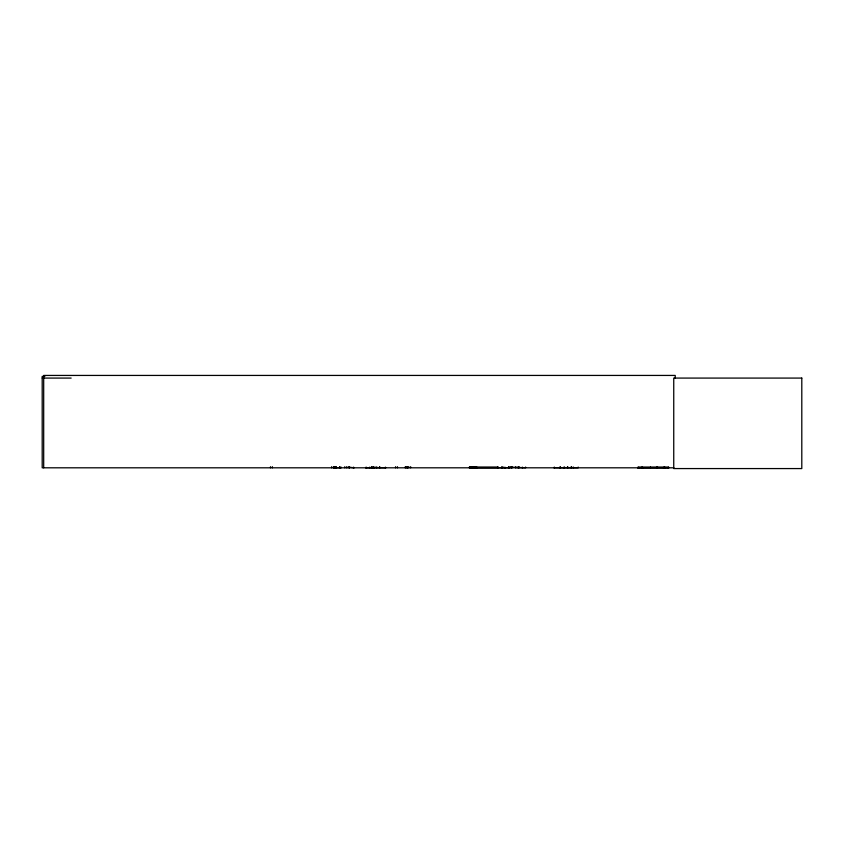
<?xml version="1.0" encoding="UTF-8"?>
<svg xmlns="http://www.w3.org/2000/svg" width="844" height="844" viewBox="0 0 844 844"><rect width="100%" height="100%" fill="white"/><g stroke="black" fill="none" stroke-linecap="round" stroke-linejoin="round"><path stroke-width="1.27" d="M512.023 467.776L512.034 467.059M564.52 467.776L564.615 467.059L564.446 467.776M365.568 467.808L375.01 467.713M335.068 467.713L340.86 467.713M333.813 467.713L333.253 467.776L333.464 466.679M668.997 467.734L637.716 467.755L638.096 467.207L668.606 467.207C669.788 467.681 667.467 468.009 668.606 467.207M638.096 467.207L638.486 467.734L637.79 467.808M643.339 467.776L643.022 467.481M553.822 467.713L578.193 467.776L578.182 467.059M638.992 467.481L638.781 467.776M663.416 467.808L664.038 467.059M667.709 467.481L667.973 467.798M497.738 467.713L497.823 467.122M503.108 467.713L470.119 467.755L470.15 467.059M504.364 467.713L509.322 467.713M504.828 467.713L504.923 467.122L505.007 467.808M508.848 467.713L508.753 466.869M44.837 376.382L42.2 376.382L42.2 467.808L673.913 467.808M42.2 378.08L71.149 378.08M470.129 467.217L498.023 467.217M470.097 467.439L498.055 467.46M638.053 467.481L668.659 467.481M348.277 467.122L354.216 467.776M385.866 467.776L376.424 467.713M406.861 467.122L407.43 467.776M510.462 467.122L525.612 467.776L525.601 467.059M522.489 467.713L522.394 467.122L522.309 467.808M518.469 467.713L518.585 466.869M515.927 467.713L515.832 467.122M353.689 467.713L353.604 467.122L353.52 467.808M385.434 467.713L385.37 467.122L385.297 467.808M376.804 467.713L376.962 467.059M675.232 378.08L675.232 375.432L43.688 375.432L43.688 467.808M657.487 466.869L657.487 467.808M657.012 466.869L657.012 467.808M650.46 467.059L650.46 467.808M573.509 467.059L573.509 467.808M571.631 466.869L571.631 467.808M571.557 466.869L571.557 467.808M571.093 466.869L571.156 467.808M567.812 466.869L567.812 467.808M567.474 466.869L567.474 467.808M563.908 467.059L563.908 467.808M560.342 466.869L560.342 467.808M560.015 466.869L560.015 467.808M554.308 467.059L554.308 467.808M519.06 466.869L519.039 467.808M518.722 466.869L518.722 467.808M517.826 467.059L517.826 467.808M515.747 467.059L515.747 467.808M511.77 466.869L511.77 467.808M511.591 466.869L511.591 467.808M510.377 467.059L510.377 467.808M509.502 467.059L509.502 467.808M508.594 466.869L508.594 467.808M503.277 467.059L503.277 467.808M502.074 466.869L502.074 467.808M501.885 466.869L501.885 467.808M497.918 467.059L497.918 467.808M476.818 467.059L476.818 467.808M476.501 467.059L476.543 467.808M476.164 467.059L476.259 467.808M475.605 467.059L475.605 467.808M475.51 467.059L475.51 467.808M475.193 467.059L475.193 467.808M475.024 467.059L475.024 467.808M474.708 467.059L474.708 467.808M474.592 467.059L474.592 467.808M474.423 467.059L474.444 467.808M474.106 467.059L474.106 467.808M473.959 467.059L473.959 467.808M473.737 467.059L473.674 467.808M472.872 467.059L472.872 467.808M472.619 467.059L472.619 467.808M472.44 467.059L472.461 467.808M472.144 467.059L472.144 467.808M471.923 467.059L471.923 467.808M471.701 466.679L471.701 467.808M471.574 467.059L471.574 467.808M470.825 467.059L470.952 467.808M470.657 467.059L470.646 467.808L470.541 467.059M470.382 467.059L470.34 467.808M469.834 466.679L469.908 467.808M469.76 467.059L469.654 467.808M469.327 467.059L469.327 467.808M410.638 466.679L410.638 467.808M408.77 466.679L408.77 467.808M407.715 466.679L407.715 467.808M406.766 467.059L406.766 467.808M405.848 466.679L405.848 467.808M405.215 466.869L405.215 467.808M397.44 466.679L397.44 467.808M395.583 466.679L395.583 467.808M379.821 466.869L379.821 467.808M379.505 466.869L379.505 467.808M376.287 467.059L376.287 467.808M375.147 467.059L375.147 467.808M374.145 467.059L374.145 467.808M373.428 467.059L373.428 467.808M373.386 467.059L373.386 467.808M372.668 467.059L372.668 467.808M371.93 466.869L371.93 467.808M371.613 466.869L371.613 467.808M369.788 467.059L369.788 467.808M366.138 467.059L366.138 467.808M349.564 466.869L349.564 467.808M349.374 466.869L349.374 467.808M348.192 467.059L348.192 467.808M346.652 466.679L346.652 467.808M344.785 466.679L344.785 467.808M341.029 467.059L341.029 467.808M339.847 466.869L339.847 467.808M339.668 466.869L339.668 467.808M336.376 466.679L336.376 467.808M335.712 467.059L335.712 467.808M335.564 466.869L335.564 467.808M334.509 466.679L334.509 467.808M331.597 466.679L331.597 467.808M272.39 466.679L272.39 467.808M270.523 466.679L270.523 467.808M642.031 467.207C640.807 467.935 643.265 467.892 642.031 467.207M664.671 467.207C663.447 467.935 665.905 467.892 664.671 467.207M801.8 378.08L673.744 378.08L673.744 468.568L801.8 468.568L801.8 378.08M473.484 467.808L473.473 467.059L473.4 467.808M334.097 467.808L334.097 467.059L334.002 467.808"/></g></svg>
